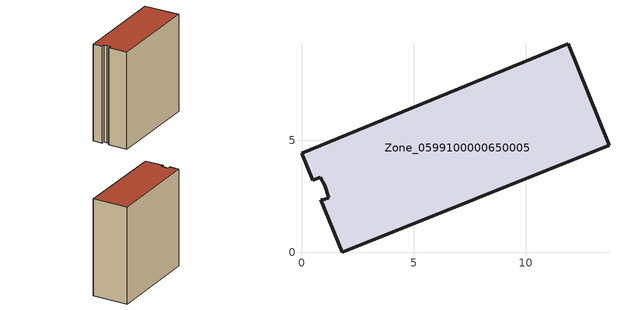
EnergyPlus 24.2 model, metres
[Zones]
Zone_0599100000650005
 floor ground (C_G): 1.21,2.43 1.05,2.99 0.83,3.35 0.5,3.21 0,4.42 11.89,9.3 13.71,4.78 1.81,0 0.85,2.34 0.97,2.33 z3.6
 wall outside (C_F): 13.71,4.78 11.89,9.3 0,4.42 0.5,3.21 0.83,3.35 1.05,2.99 1.21,2.43 0.97,2.33 0.85,2.34 1.81,0 13.71,4.78 z3.6:16.84
 roof outside (C_R): 0.83,3.35 1.05,2.99 1.21,2.43 0.97,2.33 0.85,2.34 1.81,0 13.71,4.78 11.89,9.3 0,4.42 0.5,3.21 z16.84
[BUILDING]
Pand.0599100000650005: North Axis=0; Terrain=City; Loads Convergence Tolerance Value=0.04; Temperature Convergence Tolerance Value=0.4; Solar Distribution=FullExterior; Maximum Number of Warmup Days=25; Minimum Number of Warmup Days=1
[Site:Location]
Rotterdam.The.Hague.AP_ZH_NLD Design_Conditions: Latitude=51.96; Longitude=4.45; Time Zone=1; Elevation=-4.5
[SITE:GROUNDTEMPERATURE:BUILDINGSURFACE]
18, 18, 18, 18, 18, 18, 18, 18, 18, 18, 18, 18
[MATERIAL] Thermal Absorptance=0.9; Solar Absorptance=0.7; Visible Absorptance=0.7
Name | Roughness | Thickness | Conductivity | Density | Specific Heat
G.TI.1946 | MediumSmooth | 0.15 | 1 | 540 | 1210
F.TI.1946 | Rough | 0.3 | 0.857143 | 1920 | 840
R.TI.1946 | MediumRough | 0.2 | 0.1 | 1500 | 1000
[CONSTRUCTION]
C_G: G.TI.1946
C_F: F.TI.1946
C_R: R.TI.1946
[ZONE]
Zone_0599100000650005: Type=1; Multiplier=1; Ceiling Height=Autocalculate; Volume=Autocalculate; Floor Area=autocalculate; Part of Total Floor Area=Yes
[ZONEINFILTRATION:DESIGNFLOWRATE]
Infil_Zone_0599100000650005: Zone or ZoneList or Space or SpaceList=Zone_0599100000650005; Schedule=AlwaysOn; Design Flow Rate Calculation Method=Flow/Area; Flow Rate per Floor Area=0.003; Constant Term Coefficient=1; Temperature Term Coefficient=0; Velocity Term Coefficient=0; Velocity Squared Term Coefficient=0
[HVACTEMPLATE:ZONE:IDEALLOADSAIRSYSTEM]
Zone_0599100000650005: Maximum Heating Supply Air Temperature=50; Minimum Cooling Supply Air Temperature=13; Maximum Heating Supply Air Humidity Ratio=0.0156; Minimum Cooling Supply Air Humidity Ratio=0.0077; Heating Limit=NoLimit; Cooling Limit=NoLimit; Dehumidification Control Type=ConstantSensibleHeatRatio; Cooling Sensible Heat Ratio=0.7; Dehumidification Setpoint=60; Humidification Control Type=None; Humidification Setpoint=30; Outdoor Air Method=None; Outdoor Air Flow Rate per Person=0.00944; Outdoor Air Flow Rate per Zone Floor Area=0; Outdoor Air Flow Rate per Zone=0; Demand Controlled Ventilation Type=None; Outdoor Air Economizer Type=NoEconomizer; Heat Recovery Type=None; Sensible Heat Recovery Effectiveness=0.7; Latent Heat Recovery Effectiveness=0.65
[ZONECONTROL:THERMOSTAT]
ThermostatControl_Zone_0599100000650005: Zone or ZoneList=Zone_0599100000650005; Control Type Schedule=DualSetpointControlType; Control 1=Thermostat_Zone_0599100000650005; Temperature Difference Between Cutout And Setpoint=0
[THERMOSTATSETPOINT:DUALSETPOINT]
Thermostat_Zone_0599100000650005: Heating Setpoint Temperature Schedule=HeatingSetpoint_Zone_0599100000650005; Cooling Setpoint Temperature Schedule=CoolingSetpoint_Zone_0599100000650005
[SCHEDULE:COMPACT]
HeatingSetpoint_Zone_0599100000650005: Through: 12/31, For: AllDays, Until: 24:00, 21
CoolingSetpoint_Zone_0599100000650005: Through: 12/31, For: AllDays, Until: 24:00, 24
DualSetpointControlType: Through: 12/31, For: AllDays, Until: 24:00, 4
AlwaysOn: Through: 12/31, For: AllDays, Until: 24:00, 1
